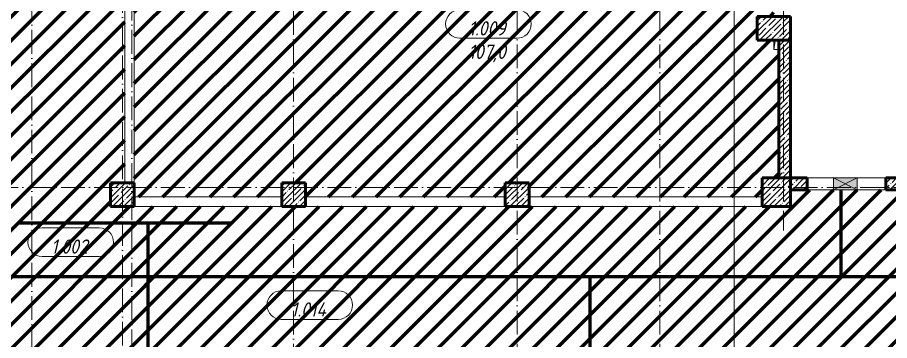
# Model space of a CAD drawing. Header units: millimetres. Extents: x -606178 to 312196, y -19338 to 632709.
# Drawn here: x -418386 to -400051, y 516155 to 522953 of the extents above; entities that cross this region are included whole.
import ezdxf

# ---------------------------------------------------------------- set-up
doc = ezdxf.new("R2010")
doc.units = ezdxf.units.MM
doc.linetypes.add('50_200_ШТРИХ_1Т_ш5_п1_п1_', pattern=[700, 500, -100, 0, -100])
for name, color, linetype, lineweight in [('6.4.1) Окр пт с инж. ПТ2.16', 3, 'Continuous', 60), ('A-DETL-GENF-OTLN', 7, 'Continuous', 9), ('A-GENM-____-OTLN', 7, 'Continuous', 9), ('A-GLAZ-____-OTLN', 7, 'Continuous', 9), ('A-WALL-____-MCUT-2', 7, 'Continuous', 50), ('A-WALL-____-OTLN', 7, 'Continuous', 9), ('A-WALL-____-PATT-1', 7, 'Continuous', 9), ('I-WALL-____-OTLN', 7, 'Continuous', 9), ('S-COLS-____-MCUT', 7, 'Continuous', 50), ('S-COLS-____-OTLN', 7, 'Continuous', 9), ('S-GRID-____-OTLN-1', 7, '50_200_ШТРИХ_1Т_ш5_п1_п1_', 9)]:
    doc.layers.add(name, color=color, linetype=linetype, lineweight=lineweight)
for name, color, linetype, lineweight, true_color in [('A-AREA-IDEN-1', 7, 'Continuous', 9, 0x000000), ('A-GLAZ-____-OTLN-1', 7, 'Continuous', 9, 0xc0c0c0), ('G-____-____-SYMB-1', 9, 'Continuous', 9, 0x808080)]:
    doc.layers.add(name, color=color, linetype=linetype, lineweight=lineweight, true_color=true_color)
doc.styles.add('ISOCPEUR_I', font='isocpeui.ttf', dxfattribs={"width": 0.9, "height": 2.5})
pattern_1 = [(45, (-425830.77, 451794.26), (-114.04925, 114.04925), []), (45, (-425716.72, 451794.26), (-114.04925, 114.04925), [201.612, -40.322, 3.353, -36.97])]

# ---------------------------------------------------------------- blocks, each defined once
blk = doc.blocks.new('BSC_Колонна _Прямоугольная - 500х500-25976076-АР1_План отверстий 1 этажа в осях 1-64_Ю-ЯЯ')
at = {"layer": 'S-COLS-____-OTLN'}
h = blk.add_hatch(dxfattribs=at)
h.set_pattern_fill('FP_16', color=256, style=0, pattern_type=2)
h.set_pattern_definition([(45, (-9650, -67431.04), (-114.04925, 114.04925), []), (45, (-9535.95, -67431.04), (-114.04925, 114.04925), [201.613, -40.323, 3.353, -36.97])])
h.paths.add_polyline_path([(-250, -250), (250, -250), (250, 250), (-250, 250)], flags=0)
at = {"layer": 'S-COLS-____-MCUT'}
for p, q in [((250, 250), (-250, 250)), ((-250, 250), (-250, -250)), ((250, -250), (250, 250)), ((-250, -250), (250, -250))]:
    blk.add_line(p, q, dxfattribs=at)
blk = doc.blocks.new('BSC_Колонна _Прямоугольная - 500х500-V14-АР1_План отверстий 1 этажа в осях 1-64_Ю-ЯЯ')
at = {"layer": 'S-COLS-____-OTLN'}
h = blk.add_hatch(dxfattribs=at)
h.set_pattern_fill('FP_18', color=256, style=0, pattern_type=2)
h.set_pattern_definition([(45, (-13250, -67431.04), (-114.04925, 114.04925), []), (45, (-13135.95, -67431.04), (-114.04925, 114.04925), [201.613, -40.323, 3.353, -36.97])])
h.paths.add_polyline_path([(-250, -250), (250, -250), (250, 250), (-250, 250)], flags=0)
at = {"layer": 'S-COLS-____-MCUT'}
for p, q in [((250, 250), (-250, 250)), ((-250, 250), (-250, -250)), ((250, -250), (250, 250)), ((-250, -250), (250, -250))]:
    blk.add_line(p, q, dxfattribs=at)
blk = doc.blocks.new('BSC_Колонна _Прямоугольная - 500х700-V72-АР1_План отверстий 1 этажа в осях 1-64_Ю-ЯЯ')
at = {"layer": 'S-COLS-____-OTLN'}
h = blk.add_hatch(dxfattribs=at)
h.set_pattern_fill('FP_81', color=256, style=0, pattern_type=2)
h.set_pattern_definition([(315, (-70931.04, 23350), (114.04925, 114.04925), []), (315, (-70931.04, 23235.95), (114.04925, 114.04925), [201.613, -40.323, 3.353, -36.97])])
h.paths.add_polyline_path([(-250, -350), (250, -350), (250, 350), (-250, 350)], flags=0)
at = {"layer": 'S-COLS-____-MCUT'}
for p, q in [((250, 350), (-250, 350)), ((-250, 350), (-250, -350)), ((250, -350), (250, 350)), ((-250, -350), (250, -350))]:
    blk.add_line(p, q, dxfattribs=at)
blk = doc.blocks.new('BSC_Колонна _Прямоугольная - 500х500-V75-АР1_План отверстий 1 этажа в осях 1-64_Ю-ЯЯ')
at = {"layer": 'S-COLS-____-OTLN'}
h = blk.add_hatch(dxfattribs=at)
h.set_pattern_fill('FP_84', color=256, style=0, pattern_type=2)
h.set_pattern_definition([(45, (-17950, -67431.04), (-114.04925, 114.04925), []), (45, (-17835.95, -67431.04), (-114.04925, 114.04925), [201.613, -40.323, 3.353, -36.97])])
h.paths.add_polyline_path([(-250, -250), (250, -250), (250, 250), (-250, 250)], flags=0)
at = {"layer": 'S-COLS-____-MCUT'}
for p, q in [((250, 250), (-250, 250)), ((-250, 250), (-250, -250)), ((250, -250), (250, 250)), ((-250, -250), (250, -250))]:
    blk.add_line(p, q, dxfattribs=at)
blk = doc.blocks.new('BSC_Колонна _Прямоугольная - 600х600-V112-АР1_План отверстий 1 этажа в осях 1-64_Ю-ЯЯ')
at = {"layer": 'S-COLS-____-OTLN'}
h = blk.add_hatch(dxfattribs=at)
h.set_pattern_fill('FP_123', color=256, style=0, pattern_type=2)
h.set_pattern_definition([(45, (-23400, -67481.04), (-114.04925, 114.04925), []), (45, (-23285.95, -67481.04), (-114.04925, 114.04925), [201.613, -40.323, 3.353, -36.97])])
h.paths.add_polyline_path([(-300, -300), (300, -300), (300, 300), (-300, 300)], flags=0)
at = {"layer": 'S-COLS-____-MCUT'}
for p, q in [((300, 300), (-300, 300)), ((-300, 300), (-300, -300)), ((300, -300), (300, 300)), ((-300, -300), (300, -300))]:
    blk.add_line(p, q, dxfattribs=at)
blk = doc.blocks.new('AR_Отверстие прямоугольное _в плите_ - AR_Отверстие прямоугольное _в плите_-V222-АР1_План отверстий 1 этажа в осях 1-64_Ю-ЯЯ')
at = {"layer": 'A-GENM-____-OTLN'}
for p, q in [((-50, 100), (-50, -100)), ((-50, -100), (-25, 75)), ((-25, 75), (50, 100)), ((-50, -100), (50, -100))]:
    blk.add_line(p, q, dxfattribs=at)
blk = doc.blocks.new('AR_Отверстие прямоугольное _в стене__БезПР - AR_Отверстие прямоугольное _в стене__БезПР-30578449-АР1_План отверстий 1 этажа в осях 1-64_Ю-ЯЯ')
at = {"layer": 'A-GLAZ-____-OTLN-1'}
blk.add_hatch(color=256, dxfattribs=at).paths.add_polyline_path([(250, -125), (250, 125), (-250, 125), (-250, -125)], flags=0)
at = {"layer": 'A-DETL-GENF-OTLN'}
for p, q in [((-250, -125), (-250, 125)), ((-250, 125), (250, 125)), ((250, 125), (-250, -125)), ((-250, 125), (250, -125)), ((250, 125), (-250, 125)), ((-250, 125), (-250, -125)), ((250, 125), (250, -125)), ((250, -125), (250, 125)), ((250, -125), (-250, -125)), ((-250, -125), (250, -125))]:
    blk.add_line(p, q, dxfattribs=at)
at = {"layer": 'A-GLAZ-____-OTLN'}
blk.add_line((250, 125), (-250, 125), dxfattribs=at)
blk = doc.blocks.new('AAR_СКБ_Марка_помещения_1_5 ммп - Номер _ Площадь-27962135-АИ_План этажа_Стены_1')
at = {"layer": 'A-AREA-IDEN-1'}
for p, q in [((-2.987, 3), (3.013, 3)), ((-2.987, 0), (3.013, 0))]:
    blk.add_line(p, q, dxfattribs=at)
for centre, start, end in [((-2.987, 1.5), 90, 270), ((3.013, 1.5), 270, 90)]:
    blk.add_arc(centre, 1.5, start, end, dxfattribs=at)

msp = doc.modelspace()

# ---------------------------------------------------------------- hatches: boundary and pattern name
at = {"layer": '6.4.1) Окр пт с инж. ПТ2.16'}
h = msp.add_hatch(dxfattribs=at)
h.set_pattern_fill('ANSI31', color=256, scale=111)
h.paths.add_polyline_path([(-402380.7712, 522275.3011), (-402480.7712, 522275.3011), (-402480.7712, 522475.3011), (-402830.7712, 522475.3011), (-402830.7712, 522975.3011), (-402480.7712, 522975.3011), (-402480.7712, 523175.3011), (-402380.7712, 523175.3011), (-402380.7712, 525475.3011), (-402480.7712, 525475.3011), (-402480.7712, 525825.3011), (-402830.7712, 525825.3011), (-402830.7712, 526325.3011), (-402380.7712, 526325.3011), (-402380.7712, 527975.3011), (-402830.7712, 527975.3011), (-402830.7712, 528475.3011), (-402380.7712, 528475.3011), (-402380.7712, 529525.3011), (-404600.7712, 529525.3011), (-404600.7712, 528575.3011), (-405500.7712, 528575.3011), (-405500.7712, 529125.3011), (-405500.7712, 529525.3011), (-407630.7712, 529525.3011), (-407630.7712, 526625.3011), (-407630.7712, 525825.3011), (-408030.7712, 525825.3011), (-408030.7712, 525225.3011), (-408930.7712, 525225.3011), (-408930.7712, 526125.3011), (-409359.5514, 526125.3011), (-410064.4635, 526125.3011), (-410230.7712, 526125.3011), (-412330.7712, 526125.3011), (-412330.7712, 525825.3011), (-412730.7712, 525825.3011), (-412730.7712, 525225.3011), (-413630.7712, 525225.3011), (-413630.7712, 526125.3011), (-415930.7712, 526125.3011), (-415930.7712, 525825.3011), (-415930.7712, 519475.3011), (-415930.7712, 519175.3011), (-412830.7712, 519175.3011), (-412830.7712, 519475.3011), (-412330.7712, 519475.3011), (-412330.7712, 519175.3011), (-408130.7712, 519175.3011), (-408130.7712, 519475.3011), (-407630.7712, 519475.3011), (-407630.7712, 519175.3011), (-402730.7712, 519175.3011), (-402730.7712, 519575.3011), (-402380.7712, 519575.3011)])
h = msp.add_hatch(dxfattribs=at)
h.set_pattern_fill('ANSI31', color=256, scale=111)
h.paths.add_polyline_path([(-396780.7712, 517495.3011), (-396780.7712, 518975.3011), (-397180.7712, 518975.3011), (-397180.7712, 519225.3011), (-397380.7712, 519225.3011), (-397380.7712, 519325.3011), (-400130.7712, 519325.3011), (-400730.7712, 519325.3011), (-401230.7712, 519325.3011), (-401780.7712, 519325.3011), (-402130.7712, 519325.3011), (-402130.7712, 518975.3011), (-402730.7712, 518975.3011), (-407630.7712, 518975.3011), (-408130.7712, 518975.3011), (-412330.7712, 518975.3011), (-412830.7712, 518975.3011), (-415930.7712, 518975.3011), (-416430.7712, 518975.3011), (-416430.7712, 519475.3011), (-416130.7712, 519475.3011), (-416130.7712, 525825.3011), (-416430.7712, 525825.3011), (-416430.7712, 526125.3011), (-420280.7712, 526125.3011), (-420280.7712, 524825.3011), (-420780.7712, 524825.3011), (-420780.7712, 525675.3011), (-421180.7712, 525675.3011), (-421180.7712, 525775.3011), (-421180.7712, 525825.3011), (-421180.7712, 526225.3011), (-421180.7712, 526531.3011), (-421186.7712, 526531.3011), (-421186.7712, 527079.3011), (-421181.4084, 527281.3011), (-421186.7712, 527281.3011), (-421186.7712, 527729.3011), (-421185.0815, 527925.3011), (-421330.7712, 527925.3011), (-421380.7712, 527925.3011), (-422080.7712, 527925.3011), (-422130.7712, 527925.3011), (-422230.7712, 527925.3011), (-422280.7712, 527925.3011), (-422980.7712, 527925.3011), (-422980.7712, 527825.3011), (-423180.7712, 527825.3011), (-423180.7712, 527700.3011), (-423174.7712, 527700.3011), (-423174.7712, 527625.3011), (-423180.7712, 527625.3011), (-423180.7712, 526475.3011), (-423174.7712, 526475.3011), (-423174.7712, 526400.3011), (-423180.7712, 526350.3011), (-423174.7712, 526350.3011), (-423174.7712, 526275.3011), (-423180.7712, 526275.3011), (-423180.7712, 525550.3011), (-423180.7712, 525275.3011), (-423174.7712, 525275.3011), (-423174.7712, 525200.3011), (-423180.7712, 524805.3011), (-423180.7712, 524705.3011), (-423180.7712, 519595.3011), (-423180.7712, 519475.3011), (-422630.7712, 519475.3011), (-421480.7712, 519475.3011), (-420780.7712, 519475.3011), (-420280.7712, 519475.3011), (-420280.7712, 518975.3011), (-420280.7712, 516350.3011), (-420274.7712, 516350.3011), (-420274.7712, 516275.3011), (-420280.7712, 516275.3011), (-420280.7712, 516125.3011), (-420280.7712, 515225.3011), (-420280.7712, 514575.3011), (-420274.7712, 514575.3011), (-420274.7712, 514500.3011), (-420280.7712, 513825.3011), (-420030.7712, 513825.3011), (-418430.7712, 513825.3011), (-418230.7712, 513825.3011), (-418230.7712, 514975.3011), (-417980.7712, 514975.3011), (-416880.7712, 514975.3011), (-416480.7712, 514975.3011), (-415380.7712, 514975.3011), (-414580.7712, 514975.3011), (-412980.7712, 514975.3011), (-412530.7712, 514975.3011), (-411925.7712, 514975.3011), (-411925.7712, 514981.3011), (-411850.7712, 514981.3011), (-411850.7712, 514975.3011), (-410850.7712, 514975.3011), (-410850.7712, 514981.3011), (-410775.7712, 514981.3011), (-409555.7712, 514975.3011), (-409555.7712, 514981.3011), (-409480.7712, 514981.3011), (-408330.7712, 514975.3011), (-408330.7712, 514981.3011), (-408255.7712, 514981.3011), (-408130.7712, 514975.3011), (-407630.7712, 514975.3011), (-406905.7712, 514975.3011), (-406905.7712, 514981.3011), (-406830.7712, 514981.3011), (-406480.7712, 514975.3011), (-405630.7712, 514975.3011), (-405130.7712, 514975.3011), (-404630.7712, 514975.3011), (-402775.7712, 514975.3011), (-402775.7712, 514981.3011), (-402700.7712, 514981.3011), (-402700.7712, 514935.3011), (-402695.7712, 514935.3011), (-402695.7712, 514815.3011), (-402700.119, 514775.3011), (-401800.7712, 514775.3011), (-401800.7712, 514815.3011), (-401805.7712, 514815.3011), (-401805.7712, 514935.3011), (-401800.7712, 514981.3011), (-401725.7712, 514981.3011), (-400955.7712, 514975.3011), (-400955.7712, 514981.3011), (-400880.7712, 514981.3011), (-400180.7712, 514975.3011), (-400180.7712, 514981.3011), (-400105.7712, 514981.3011), (-400005.7712, 514975.3011), (-400005.7712, 514981.3011), (-399930.7712, 514981.3011), (-399930.7712, 514975.3011), (-399230.7712, 514975.3011), (-399230.7712, 514981.3011), (-399130.7712, 514981.3011), (-399130.7712, 514975.3011), (-398605.7712, 514975.3011), (-398605.7712, 514981.3011), (-398530.7712, 514981.3011), (-398300.7712, 514975.3011), (-397900.7712, 514975.3011), (-397830.7712, 514975.3011), (-397830.7712, 514981.3011), (-397755.7712, 514981.3011), (-397655.7712, 514975.3011), (-397655.7712, 514981.3011), (-397580.7712, 514981.3011), (-397580.7712, 514975.3011), (-397330.7712, 514975.3011), (-397030.7712, 514975.3011), (-396880.7712, 514975.3011), (-396880.7712, 514981.3011), (-396780.7712, 514981.3011), (-396780.7712, 515075.3011), (-396780.7712, 515675.3011), (-396780.7712, 516595.3011)])
at = {"layer": 'A-WALL-____-PATT-1'}
h = msp.add_hatch(dxfattribs=at)
h.set_pattern_fill('FP_13', color=256, style=0, pattern_type=2)
h.set_pattern_definition(pattern_1)
h.paths.add_polyline_path([(-402130.7712, 519575.3011), (-402130.7712, 522475.3011), (-402380.7712, 522475.3011), (-402380.7712, 519575.3011)], flags=0)
h = msp.add_hatch(dxfattribs=at)
h.set_pattern_fill('FP_13', color=256, style=0, pattern_type=2)
h.set_pattern_definition(pattern_1)
h.paths.add_polyline_path([(-397180.7712, 519325.3011), (-397180.7712, 519575.3011), (-400130.7712, 519575.3011), (-400130.7712, 519325.3011), (-397566.1692, 519325.3011)], flags=0)
h.paths.add_polyline_path([(-402130.7712, 519325.3011), (-401780.7712, 519325.3011), (-401780.7712, 519575.3011), (-402130.7712, 519575.3011)], flags=0)

# ---------------------------------------------------------------- linework, layer by layer
at = {"layer": '6.4.1) Окр пт с инж. ПТ2.16', "color": 1}
for points in [[(-420680.7712, 517500.3011), (-401066.5359, 517500.3011), (-401066.5359, 519325.3011)], [(-413872.4725, 518624.382), (-418358.7529, 518624.382)], [(-415644.554, 518624.382), (-415644.554, 514975.3011)], [(-401066.5359, 517500.3011), (-369536.0875, 517500.3011), (-369536.0875, 518175.3011)], [(-406348.8616, 517500.3011), (-406348.8616, 514975.3011)]]:
    msp.add_lwpolyline(points, dxfattribs=at)
at = {"layer": 'A-WALL-____-MCUT-2'}
for p, q in [((-402380.7712, 522475.3011), (-402380.7712, 519575.3011)), ((-402130.7712, 519575.3011), (-402130.7712, 522475.3011)), ((-401780.7712, 519575.3011), (-402130.7712, 519575.3011)), ((-401780.7712, 519325.3011), (-401780.7712, 519575.3011)), ((-397180.7712, 519575.3011), (-400130.7712, 519575.3011)), ((-400130.7712, 519575.3011), (-400130.7712, 519325.3011)), ((-402130.7712, 519325.3011), (-401780.7712, 519325.3011)), ((-400130.7712, 519325.3011), (-397180.7712, 519325.3011))]:
    msp.add_line(p, q, dxfattribs=at)
at = {"layer": 'A-WALL-____-OTLN'}
for p, q in [((-401780.7712, 519575.3011), (-401230.7712, 519575.3011)), ((-400730.7712, 519575.3011), (-400130.7712, 519575.3011)), ((-401230.7712, 519325.3011), (-401780.7712, 519325.3011)), ((-400130.7712, 519325.3011), (-400730.7712, 519325.3011))]:
    msp.add_line(p, q, dxfattribs=at)
at = {"layer": 'G-____-____-SYMB-1'}
msp.add_line((-403320.7712, 538990.9112), (-403320.7712, 506715.7844), dxfattribs=at)
at = {"layer": 'I-WALL-____-OTLN'}
for p, q in [((-416130.7712, 519475.3011), (-416130.7712, 525825.3011)), ((-415930.7712, 525825.3011), (-415930.7712, 519475.3011)), ((-415930.7712, 519175.3011), (-412830.7712, 519175.3011)), ((-412330.7712, 519175.3011), (-408130.7712, 519175.3011)), ((-407630.7712, 519175.3011), (-402730.7712, 519175.3011)), ((-412830.7712, 518975.3011), (-415930.7712, 518975.3011)), ((-408130.7712, 518975.3011), (-412330.7712, 518975.3011)), ((-402730.7712, 518975.3011), (-407630.7712, 518975.3011))]:
    msp.add_line(p, q, dxfattribs=at)
at = {"layer": 'S-GRID-____-OTLN-1'}
for p, q in [((-418080.7712, 504685.847), (-418080.7712, 542687.1106)), ((-416180.7712, 504847.6889), (-416180.7712, 542687.1106)), ((-412580.7712, 542687.1106), (-412580.7712, 504685.847)), ((-407880.7712, 542687.1106), (-407880.7712, 504685.847)), ((-404880.7712, 542687.1106), (-404880.7712, 504685.847)), ((-402280.7712, 542687.1106), (-402280.7712, 518469.7429)), ((-415980.7712, 504685.847), (-415980.7712, 542435.5743)), ((-321756.3646, 519375.3011), (-430499.5414, 519375.3011))]:
    msp.add_line(p, q, dxfattribs=at)

# ---------------------------------------------------------------- block references
at = {"layer": 'A-AREA-IDEN-1', "xscale": 199.9999999999999, "yscale": 199.9999999999999, "zscale": 199.9999999999999}
for p in [(-408486.3321, 522514.9), (-417268.9131, 517923.775), (-412243.4422, 516600.8685)]:
    msp.add_blockref('AAR_СКБ_Марка_помещения_1_5 ммп - Номер _ Площадь-27962135-АИ_План этажа_Стены_1', p, dxfattribs=at)
at = {"layer": 'A-GENM-____-OTLN'}
msp.add_blockref('AR_Отверстие прямоугольное _в плите_ - AR_Отверстие прямоугольное _в плите_-V222-АР1_План отверстий 1 этажа в осях 1-64_Ю-ЯЯ', (-402430.7712, 522375.3011), dxfattribs=at)
at = {"layer": 'A-GLAZ-____-OTLN'}
msp.add_blockref('AR_Отверстие прямоугольное _в стене__БезПР - AR_Отверстие прямоугольное _в стене__БезПР-30578449-АР1_План отверстий 1 этажа в осях 1-64_Ю-ЯЯ', (-400980.7712, 519450.3011), dxfattribs=at)
at = {"layer": 'S-COLS-____-OTLN', "rotation": 89.9999999999999}
msp.add_blockref('BSC_Колонна _Прямоугольная - 500х700-V72-АР1_План отверстий 1 этажа в осях 1-64_Ю-ЯЯ', (-402480.7712, 522725.3011), dxfattribs=at)
at = {"layer": 'S-COLS-____-OTLN'}
for name, p in [('BSC_Колонна _Прямоугольная - 500х500-25976076-АР1_План отверстий 1 этажа в осях 1-64_Ю-ЯЯ', (-416180.7712, 519225.3011)), ('BSC_Колонна _Прямоугольная - 500х500-V14-АР1_План отверстий 1 этажа в осях 1-64_Ю-ЯЯ', (-412580.7712, 519225.3011)), ('BSC_Колонна _Прямоугольная - 500х500-V75-АР1_План отверстий 1 этажа в осях 1-64_Ю-ЯЯ', (-407880.7712, 519225.3011)), ('BSC_Колонна _Прямоугольная - 600х600-V112-АР1_План отверстий 1 этажа в осях 1-64_Ю-ЯЯ', (-402430.7712, 519275.3011))]:
    msp.add_blockref(name, p, dxfattribs=at)

# ---------------------------------------------------------------- texts
at = {"layer": 'A-AREA-IDEN-1', "char_height": 300, "attachment_point": 8, "line_spacing_factor": 1.139951, "style": 'ISOCPEUR_I'}
for s, insert, width in [('\\pxqc,t8.46667,16.93333,25.4,33.86667,42.33333,50.8,59.26667,67.73333,76.2,84.66667,93.13333,101.6,110.06667,118.53333,127,135.46667,143.93333,152.4,160.86667,169.33333,177.8,186.26667,194.73333,203.2,211.66667,220.13333,228.6,237.06667,245.53333,254,262.46667,270.93333;{1.009}', (-408511.7612, 522573.2298), 900), ('\\pxqc,t8.46667,16.93333,25.4,33.86667,42.33333,50.8,59.26667,67.73333,76.2,84.66667,93.13333,101.6,110.06667,118.53333,127,135.46667,143.93333,152.4,160.86667,169.33333,177.8,186.26667,194.73333,203.2,211.66667,220.13333,228.6,237.06667,245.53333,254,262.46667,270.93333;{107,0}', (-408511.7612, 522009.2819), 914), ('\\pxqc,t8.46667,16.93333,25.4,33.86667,42.33333,50.8,59.26667,67.73333,76.2,84.66667,93.13333,101.6,110.06667,118.53333,127,135.46667,143.93333,152.4,160.86667,169.33333,177.8,186.26667,194.73333,203.2,211.66667,220.13333,228.6,237.06667,245.53333,254,262.46667,270.93333;{1.002}', (-417294.3421, 517982.1049), 900), ('\\pxqc,t8.46667,16.93333,25.4,33.86667,42.33333,50.8,59.26667,67.73333,76.2,84.66667,93.13333,101.6,110.06667,118.53333,127,135.46667,143.93333,152.4,160.86667,169.33333,177.8,186.26667,194.73333,203.2,211.66667,220.13333,228.6,237.06667,245.53333,254,262.46667,270.93333;{1.014}', (-412267.8713, 516659.1984), 886)]:
    msp.add_mtext(s, dxfattribs=dict(at, insert=insert, width=width))

doc.saveas('drawing.dxf')
